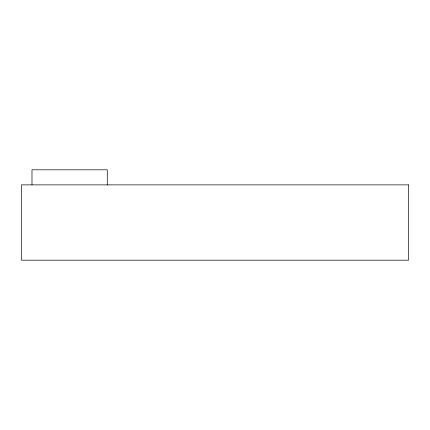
<?xml version="1.0" encoding="UTF-8"?>
<svg xmlns="http://www.w3.org/2000/svg" width="430" height="430" viewBox="0 0 430 430"><rect width="100%" height="100%" fill="white"/><g stroke="black" fill="none" stroke-linecap="round" stroke-linejoin="round"><path stroke-width="0.64" d="M107.29 184.878L107.29 169.818L31.987 169.818L31.987 184.878M408.5 184.878L21.5 184.878L21.5 260.182L408.5 260.182L408.5 184.878"/></g></svg>
